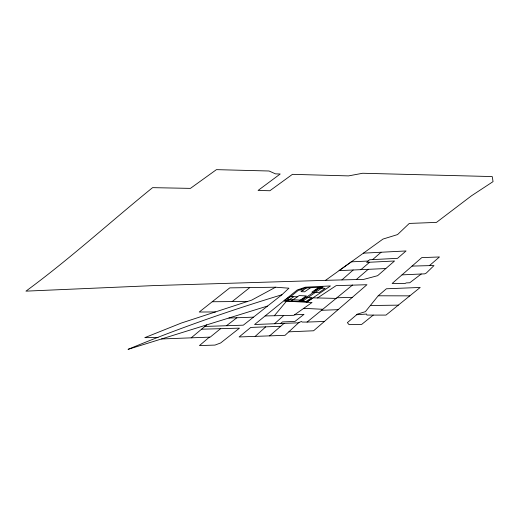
<?xml version="1.0" encoding="UTF-8"?>
<svg xmlns="http://www.w3.org/2000/svg" width="519" height="519" viewBox="0 0 519 519"><rect width="100%" height="100%" fill="white"/><g stroke="black" fill="none" stroke-linecap="round" stroke-linejoin="round"><path stroke-width="0.78" d="M370.345 305.516L365.389 311.666L357.357 314.144L347.367 322.662L349.086 324.641L361.659 324.42L373.245 315.104L386 315.085L420.202 287.455L386.402 288.778L378.221 295.785L370.345 305.516L398.365 305.146M274.343 315.747L286.812 300.799L287.189 301.234L312.029 302.499L293.851 315.312L265.138 315.941L254.595 324.518L297.938 322.837L301.545 321.469L302.084 322.052L307.066 322.072L324.388 321.475L366.959 284.71L336.137 285.638L317.537 297.945L313.145 297.867L306.625 302.207M299.048 322.37L285.041 335.319L239.116 336.954L250.755 327.424L280.688 326.276L284.081 323.369M281.901 294.76C229.787 310.596 178.335 328.404 128.05 349.358L161.539 338.959L191.193 337.837L204.875 326.451L243.307 325.166L281.901 294.76L288.927 288.188L275.57 287.215L229.742 287.876L199.238 312.029L215.482 311.932M255.173 336.403L265.709 326.86M274.538 323.752L283.711 315.539M325.543 280.338L341.917 279.903L353.173 270.003L385.844 268.537L394.531 260.999L366.654 262.393L369.56 259.76L397.548 258.332L406.053 250.956L363.41 253.155L325.543 280.338L154.137 285.58L25.95 291.14C69.935 258.819 110.249 222.002 152.58 187.651L190.428 188.378L216.436 169.642L269.082 170.998L275.518 173.871L280.208 174.001L258.079 190.441L269.867 190.745L292.431 174.339L348.509 175.896L362.658 173.262L492.233 176.57L493.05 181.624L471.466 195.806L436.473 222.398L409.283 223.429L397.554 234.582L382.977 239.077L363.41 253.155M421.24 274.006L409.725 282.777L406.208 282.907L405.118 283.458L392.137 283.478L421.759 257.625L439.463 256.963L429.427 265.631L412.034 266.091M385.844 268.537L377.624 275.686L363.709 279.391L341.917 279.903M372.636 259.604L381.069 252.279M269.588 335.897L280.688 326.276M324.388 321.475L313.586 330.778L288.908 331.829M204.875 326.451L206.679 324.894L267.447 306.067M356.3 279.546L368.198 269.322M360.919 269.672L369.606 262.244M220.575 328.676L210.208 337.123L209.358 337.155L199.458 345.583L214.989 345.083L220.633 342.975L239.467 328.157L201.573 329.202M280.558 323.512L282.466 321.923L294.954 321.43L303.998 314.345L294.584 314.799M307.066 322.072L352.57 285.002M265.138 315.941L283.569 301.046L286.482 301.195M284.075 300.631L297.225 289.998L305.315 287.195L330.428 285.943L307.235 301.792L284.075 300.631L290.127 296.459L297.355 296.823M232.162 301.591L249.691 287.643M226.563 325.653L236.878 317.758M287.688 300.812L293.741 296.641M291.302 300.994L299.171 295.571L306.392 295.934L298.522 301.351M301.15 300.144L305.243 297.322L306.158 297.368M319.847 287.26L314.929 290.653L315.844 290.698M302.071 300.19L320.911 287.208M302.136 301.533L323.155 287.091L305.049 288L298.399 290.296L287.091 299.437L304.004 300.287M305.749 301.714L311.802 297.543L304.582 297.186M275.57 287.215L251.689 300.118L181.371 323.026L144.782 337.655L158.003 337.558M161.539 338.959L206.679 324.894M356.65 314.741L366.635 314.034L366.855 315.059L373.245 315.104M368.146 261.044L351.311 261.842L339.069 270.633L353.173 270.003M402.024 274.869L424.685 273.85L426.281 273.072L433.988 265.566L429.427 265.631M321.546 310.291L338.103 309.668M228.898 318.056L253.35 317.148M191.193 337.837L209.358 337.155M336.987 297.763L352.239 297.393M212.239 301.747L247.589 301.461M378.221 295.785L409.854 295.862M317.537 297.945L336.156 298.406M299.599 289.881L303.362 290.076M290.614 296.596L293.683 296.745M303.875 308.331L322.753 309.292M307.06 287.468L301.001 291.639L304.614 291.814L310.667 287.643L307.06 287.468M317.894 288.006L311.841 292.178L319.068 292.541L325.121 288.369L317.894 288.006"/></g></svg>
